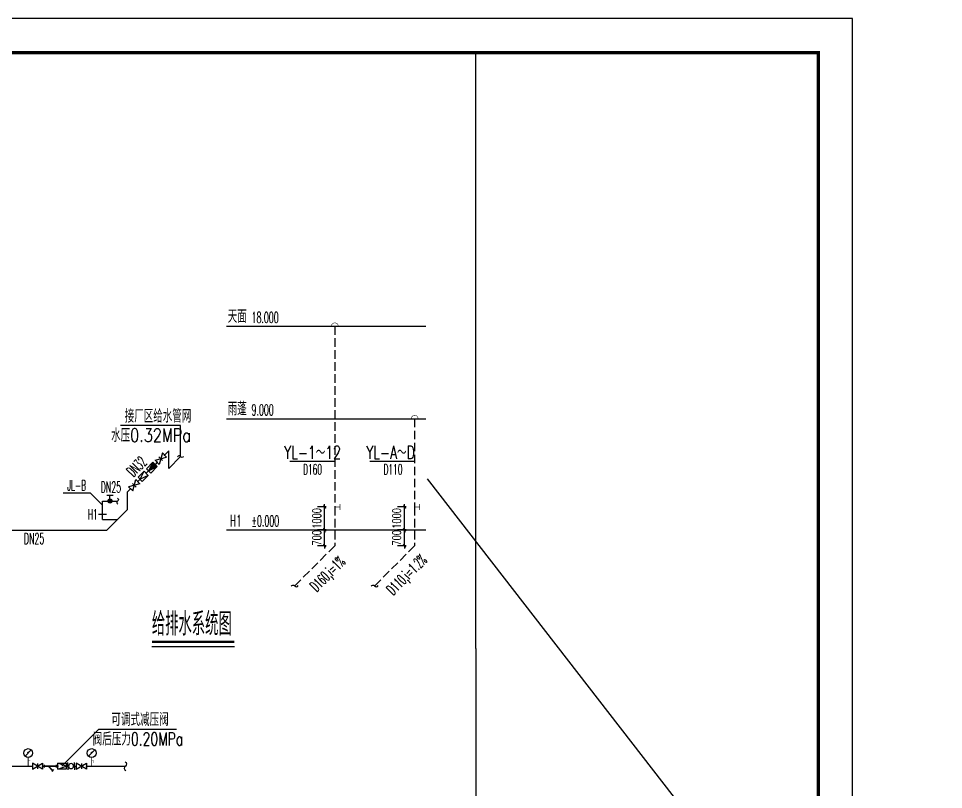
# Model space of a CAD drawing. Extents: x -539947 to 213937, y -712430 to -438816.
# Drawn here: x -153854 to -113323, y -472587 to -438816 of the extents above; entities that cross this region are included whole.
import ezdxf

# ---------------------------------------------------------------- set-up
doc = ezdxf.new("R2010")
doc.units = 0
doc.header["$LTSCALE"] = 1000
doc.header["$MEASUREMENT"] = 0
doc.linetypes.add('DASH', pattern=[0.35, 0.25, -0.1])
for name, color, linetype in [('2', 2, 'Continuous'), ('4', 4, 'Continuous'), ('9', 9, 'Continuous'), ('DIM_SYMB', 3, 'Continuous'), ('EQUIP_污水', 7, 'Continuous'), ('PIPE-给水', 1, 'Continuous'), ('PIPE-雨水', 222, 'DASH'), ('PUB_TITLE', 4, 'Continuous'), ('STAIR', 2, 'Continuous'), ('TWT_DIM', 3, 'Continuous'), ('TWT_LEAD', 3, 'Continuous'), ('TWT_SYMB', 3, 'Continuous'), ('TWT_TEXT', 7, 'Continuous'), ('VALVE_消防', 7, 'Continuous'), ('VALVE_给水', 7, 'Continuous'), ('框', 130, 'Continuous')]:
    doc.layers.add(name, color=color, linetype=linetype)
doc.styles.add('_TCH_DIM', font='SIMPLEX.shx', dxfattribs={"width": 0.8, "bigfont": 'GBCBIG.shx'})
doc.styles.add('_TCH_DIM_T3', font='SIMPLEX', dxfattribs={"width": 0.705882, "bigfont": 'GBCBIG'})
doc.styles.add('天正', font='simplex.shx', dxfattribs={"width": 0.7, "bigfont": 'hztxt.shx'})
doc.dimstyles.new('_TWT_ARCH&&125', dxfattribs={"dimtxt": 371.875, "dimasz": 125, "dimexe": 312.5, "dimexo": 375, "dimgap": 157.8125, "dimtad": 1, "dimdec": 0, "dimzin": 0, "dimdsep": 46, "dimtxsty": '_TCH_DIM_T3', "dimblk": 'ARCHTICK', "dimcen": 0.09, "dimclrt": 7, "dimazin": 2, "dimtfac": 1, "dimtdec": 0, "dimtix": 1, "dimtmove": 2, "dimatfit": 3, "dimfxl": 1, "dimtolj": 1, "dimtzin": 0, "dimarcsym": 0})

# ---------------------------------------------------------------- blocks, each defined once
blk = doc.blocks.new('$TWTSYS$00000247')
at = {"elevation": 0}
blk.add_lwpolyline([(7, -101, -0.575183), (0, 0, 0.604745), (-11, 101, 16.924828)], format="xyb", dxfattribs=at)
blk = doc.blocks.new('$VALVE$00000301')
for points in [[(-125, 72), (125, 0), (-125, -72)], [(-125, 72), (-125, -72), (125, -72), (125, 72), (-125, 72)]]:
    blk.add_lwpolyline(points)
for p in [(-125, 0), (125, 0)]:
    blk.add_point(p)
blk = doc.blocks.new('$VALVE$00000447')
for p, q in [((-82, 0), (-82, 90)), ((-82, 0), (-82, -90)), ((82, 0), (82, 90)), ((82, 0), (82, -90))]:
    blk.add_line(p, q)
blk.add_circle((0, 0), 60.1)
for p in [(-82, 0), (82, 0)]:
    blk.add_point(p)
blk = doc.blocks.new('$VALVE$00000296')
for points in [[(-125, 72), (-125, -72), (125, 72), (125, -72), (-125, 72)], [(0, 60), (0, -64)]]:
    blk.add_lwpolyline(points)
for p in [(-125, 0), (125, 0)]:
    blk.add_point(p)
blk = doc.blocks.new('$VALVE$00000597')
blk.add_line((-93, 357), (93, 543))
blk.add_lwpolyline([(93, 543, 0, 50, 0), (-31, 456, 50, 50, 0)], format="xyseb")
for points, const_width in [([(0, 300), (0, 0)], 30), ([(0, 182), (75, 182), (75, 107)], 7.5)]:
    blk.add_lwpolyline(points, dxfattribs=dict(const_width=const_width))
blk.add_circle((0, 450), 150)
blk = doc.blocks.new('$VALVE$00000501')
for p, q in [((-175, 32), (-175, -32)), ((175, 32), (175, -32)), ((96, -77), (50, -123))]:
    blk.add_line(p, q)
at = {"const_width": 35}
for points in [[(-175, 0), (175, 0)], [(-52, 0), (73, -100)]]:
    blk.add_lwpolyline(points, dxfattribs=at)
for p in [(-175, -2), (175, -2)]:
    blk.add_point(p)
blk = doc.blocks.new('A$C63CC195E')
at = {"layer": 'PIPE-给水', "linetype": 'Continuous', "ltscale": 0.5}
for p, q in [((16, 80), (438, 80)), ((588, 80), (609, 80)), ((784, 80), (808, 80)), ((932, 80), (954, 80)), ((1053, 80), (1079, 80)), ((1229, 80), (1797, 80))]:
    blk.add_line(p, q, dxfattribs=at)
at = {"layer": 'TWT_LEAD'}
for p, q in [((870, 80), (1408, 618)), ((1408, 618), (2543, 618))]:
    blk.add_line(p, q, dxfattribs=at)
at = {"layer": 'STAIR', "xscale": 0.6388199999928476, "yscale": 0.6388199999928476, "zscale": 0.6388199999928476, "rotation": 180}
for p in [(16, 80, 0), (1797, 80, 0)]:
    blk.add_blockref('$TWTSYS$00000247', p, dxfattribs=at)
at = {"layer": 'VALVE_消防', "xscale": 0.6, "yscale": -0.6, "zscale": 0.6}
blk.add_blockref('$VALVE$00000447', (1003, 80), dxfattribs=at)
at = {"layer": 'VALVE_给水'}
for name, p, xscale, yscale, zscale in [('$VALVE$00000597', (377, 80), 0.425, 0.425, 0.425), ('$VALVE$00000597', (1304, 80), 0.425, 0.425, 0.425), ('$VALVE$00000296', (513, 80), -0.6, 0.6, 0.6), ('$VALVE$00000296', (1154, 80), -0.6, 0.6, 0.6)]:
    blk.add_blockref(name, p, dxfattribs=dict(at, xscale=xscale, yscale=yscale, zscale=zscale))
at = {"layer": 'VALVE_给水', "xscale": -0.5, "zscale": 0.5, "rotation": 180}
for name, p, yscale in [('$VALVE$00000501', (697, 80), -0.65), ('$VALVE$00000301', (870, 80), 0.6)]:
    blk.add_blockref(name, p, dxfattribs=dict(at, yscale=yscale))
at = {"layer": 'TWT_LEAD', "color": 7, "style": '天正', "width": 0.7}
for s, p in [('可调式减压阀', (1591, 666)), ('阀后压力0.20MPa', (1318, 381))]:
    blk.add_text(s, height=190, dxfattribs=at).set_placement(p)
blk = doc.blocks.new('标框')
at = {"layer": '框'}
for p, q in [((-105112, 111592), (-105112, 71592)), ((-95112, 111592), (-95112, 71592))]:
    blk.add_line(p, q, dxfattribs=at)
blk = doc.blocks.new('框')
at = {"layer": '框'}
for p, q in [((-296744, 176314), (-296744, 136314)), ((-286744, 176314), (-286744, 136314))]:
    blk.add_line(p, q, dxfattribs=at)
at = {"layer": '4'}
blk.add_blockref('标框', (-191632, 64721), dxfattribs=at)
blk = doc.blocks.new('_ArchTick')
at = {"color": 0, "linetype": 'ByBlock', "const_width": 0.4}
blk.add_lwpolyline([(-0.5, -0.5), (0.5, 0.5)], dxfattribs=at)
blk = doc.blocks.new('*D133')
at = {"layer": 'Defpoints', "color": 0, "transparency": 16777216}
for p in [(-136939, -460213), (-136495, -460213), (-136495, -461213)]:
    blk.add_point(p, dxfattribs=at)
at = {"layer": 'TWT_DIM', "color": 0, "lineweight": -2, "transparency": 16777216}
for p, q in [((-136870, -460213), (-137252, -460213)), ((-136939, -460213), (-136939, -460088)), ((-136939, -461213), (-136939, -460213)), ((-136870, -461213), (-137252, -461213)), ((-136939, -461213), (-136939, -461338))]:
    blk.add_line(p, q, dxfattribs=at)
at = {"layer": 'TWT_DIM', "color": 0, "lineweight": -2, "transparency": 16777216, "xscale": 125, "yscale": 125, "zscale": 125}
for p, rotation in [((-136939, -460213), 270), ((-136939, -461213), 90)]:
    blk.add_blockref('_ArchTick', p, dxfattribs=dict(at, rotation=rotation))
at = {"layer": 'TWT_DIM', "color": 7, "transparency": 16777216, "insert": (-137283, -460713), "char_height": 371.9, "attachment_point": 5, "rotation": 90, "style": '_TCH_DIM_T3'}
blk.add_mtext('\\A1;1000', dxfattribs=at)
blk = doc.blocks.new('*D134')
at = {"layer": 'Defpoints', "color": 0, "transparency": 16777216}
for p in [(-136939, -461213), (-136495, -461213), (-136495, -461913)]:
    blk.add_point(p, dxfattribs=at)
at = {"layer": 'TWT_DIM', "color": 0, "lineweight": -2, "transparency": 16777216}
for p, q in [((-136870, -461213), (-137252, -461213)), ((-136939, -461213), (-136939, -461088)), ((-136939, -461913), (-136939, -461213)), ((-136870, -461913), (-137252, -461913)), ((-136939, -461913), (-136939, -462038))]:
    blk.add_line(p, q, dxfattribs=at)
at = {"layer": 'TWT_DIM', "color": 0, "lineweight": -2, "transparency": 16777216, "xscale": 125, "yscale": 125, "zscale": 125}
for p, rotation in [((-136939, -461213), 270), ((-136939, -461913), 90)]:
    blk.add_blockref('_ArchTick', p, dxfattribs=dict(at, rotation=rotation))
at = {"layer": 'TWT_DIM', "color": 7, "transparency": 16777216, "insert": (-137283, -461563), "char_height": 371.9, "attachment_point": 5, "rotation": 90, "style": '_TCH_DIM_T3'}
blk.add_mtext('\\A1;700', dxfattribs=at)
blk = doc.blocks.new('*D135')
at = {"layer": 'Defpoints', "color": 0, "transparency": 16777216}
for p in [(-140439, -460213), (-139995, -460213), (-139995, -461213)]:
    blk.add_point(p, dxfattribs=at)
at = {"layer": 'TWT_DIM', "color": 0, "lineweight": -2, "transparency": 16777216}
for p, q in [((-140370, -460213), (-140752, -460213)), ((-140439, -460213), (-140439, -460088)), ((-140439, -461213), (-140439, -460213)), ((-140370, -461213), (-140752, -461213)), ((-140439, -461213), (-140439, -461338))]:
    blk.add_line(p, q, dxfattribs=at)
at = {"layer": 'TWT_DIM', "color": 0, "lineweight": -2, "transparency": 16777216, "xscale": 125, "yscale": 125, "zscale": 125}
for p, rotation in [((-140439, -460213), 270), ((-140439, -461213), 90)]:
    blk.add_blockref('_ArchTick', p, dxfattribs=dict(at, rotation=rotation))
at = {"layer": 'TWT_DIM', "color": 7, "transparency": 16777216, "insert": (-140783, -460713), "char_height": 371.9, "attachment_point": 5, "rotation": 90, "style": '_TCH_DIM_T3'}
blk.add_mtext('\\A1;1000', dxfattribs=at)
blk = doc.blocks.new('*D136')
at = {"layer": 'Defpoints', "color": 0, "transparency": 16777216}
for p in [(-140439, -461213), (-139995, -461213), (-139995, -461913)]:
    blk.add_point(p, dxfattribs=at)
at = {"layer": 'TWT_DIM', "color": 0, "lineweight": -2, "transparency": 16777216}
for p, q in [((-140370, -461213), (-140752, -461213)), ((-140439, -461213), (-140439, -461088)), ((-140439, -461913), (-140439, -461213)), ((-140370, -461913), (-140752, -461913)), ((-140439, -461913), (-140439, -462038))]:
    blk.add_line(p, q, dxfattribs=at)
at = {"layer": 'TWT_DIM', "color": 0, "lineweight": -2, "transparency": 16777216, "xscale": 125, "yscale": 125, "zscale": 125}
for p, rotation in [((-140439, -461213), 270), ((-140439, -461913), 90)]:
    blk.add_blockref('_ArchTick', p, dxfattribs=dict(at, rotation=rotation))
at = {"layer": 'TWT_DIM', "color": 7, "transparency": 16777216, "insert": (-140783, -461563), "char_height": 371.9, "attachment_point": 5, "rotation": 90, "style": '_TCH_DIM_T3'}
blk.add_mtext('\\A1;700', dxfattribs=at)
blk = doc.blocks.new('$ATTACHMENT$00000217')
blk.add_line((-150, 0), (150, 0))
at = {"const_width": 15}
blk.add_lwpolyline([(-99, 0, -1), (101, 0)], format="xyb", dxfattribs=at)
blk = doc.blocks.new('$ATTACHMENT$00000073')
at = {"const_width": 20}
for points in [[(0, 0), (150, 0)], [(150, 90), (150, -90)]]:
    blk.add_lwpolyline(points, dxfattribs=at)
blk = doc.blocks.new('$VALVE$00000752')
for p, q in [((-112.5, 75), (112.5, 75)), ((112.5, 75), (112.5, -75)), ((112.5, -75), (-112.5, -75))]:
    blk.add_line(p, q)
blk.add_lwpolyline([(-112.5, -75), (112.5, 0), (-112.5, 75)], close=True)
for p in [(-112.5, 0), (112.5, 0)]:
    blk.add_point(p)
blk.add_solid([(-112.5, 75), (112.5, 0), (-112.5, -75)])
blk = doc.blocks.new('$VALVE$00000497')
for p, q in [((78, 138), (-78, 138)), ((0, 50), (0, 138))]:
    blk.add_line(p, q)
at = {"const_width": 49.6}
blk.add_lwpolyline([(25, 0, 1), (-25, 0, 1)], format="xyb", close=True, dxfattribs=at)
blk.add_circle((0, 0), 50)

msp = doc.modelspace()

# ---------------------------------------------------------------- linework, layer by layer
at = {"layer": '2'}
for p, q in [((-78906.3, -532502.6), (-135930, -458980.6)), ((-150352.6, -460525.5), (-150002.6, -460525.5))]:
    msp.add_line(p, q, dxfattribs=at)
at = {"layer": '4'}
msp.add_line((-133810, -466416.2), (-133810, -440316.2), dxfattribs=at)
at = {"layer": '9'}
for p, q in [((-144745, -452297.1), (-136000.3, -452297.1)), ((-144745, -456348.1), (-136000.3, -456348.1)), ((-144745, -461213.5), (-136000.3, -461213.5))]:
    msp.add_line(p, q, dxfattribs=at)
at = {"layer": 'DIM_SYMB', "const_width": 105}
msp.add_lwpolyline([(-148010.3, -466118.6), (-144395.7, -466118.6)], dxfattribs=at)
at = {"layer": 'DIM_SYMB'}
msp.add_lwpolyline([(-148010.3, -466328.6), (-144395.7, -466328.6)], dxfattribs=at)
at = {"layer": 'PIPE-给水', "linetype": 'Continuous', "ltscale": 1.5}
for p, q in [((-147271.4, -457749.2), (-147459.7, -457937.4)), ((-147271.4, -458524.6), (-147271.4, -457749.2)), ((-147777.9, -458255.6), (-147867.7, -458345.4)), ((-147271.4, -458524.6), (-146751.4, -458004.5)), ((-148154.1, -458631.8), (-148257.7, -458735.5)), ((-148522.5, -459000.3), (-148624.5, -459102.2)), ((-148942.6, -459420.4), (-149074.4, -459552.1)), ((-149074.4, -460327.6), (-149074.4, -459552.1)), ((-150177.6, -460765.3), (-150177.6, -459953.6)), ((-150177.6, -459953.6), (-149512.1, -459953.6)), ((-149074.4, -460327.6), (-149512.1, -460765.3)), ((-150177.6, -460765.3), (-149512.1, -460765.3)), ((-149976.9, -461230.1), (-149512.1, -460765.3)), ((-156111.4, -461230.1), (-149976.9, -461230.1))]:
    msp.add_line(p, q, dxfattribs=at)
at = {"layer": 'PIPE-雨水', "linetype": 'DASH', "ltscale": 1.5}
for p, q in [((-139995.3, -452297.1), (-139995.3, -460213.5)), ((-136495.3, -456348.1), (-136495.3, -460213.5)), ((-139995.3, -460213.5), (-139995.3, -461913.5)), ((-136495.3, -460213.5), (-136495.3, -461913.5)), ((-139995.3, -461913.5), (-141752.8, -463671)), ((-136495.3, -461913.5), (-138252.8, -463671))]:
    msp.add_line(p, q, dxfattribs=at)
at = {"layer": 'PUB_TITLE'}
msp.add_lwpolyline([(-274960, -527916.2), (-117310, -527916.2), (-117310, -438816.2), (-274960, -438816.2)], close=True, dxfattribs=at)
at = {"layer": 'PUB_TITLE', "const_width": 150}
msp.add_lwpolyline([(-271210, -526416.2), (-118810, -526416.2), (-118810, -440316.2), (-271210, -440316.2)], close=True, dxfattribs=at)
at = {"layer": 'TWT_LEAD'}
for p, q in [((-146751.5, -456639.8), (-149377.9, -456639.8)), ((-146751.5, -458004.7), (-146751.5, -456639.8)), ((-139995.3, -458221.2), (-141965.2, -458221.2)), ((-136495.3, -458221.2), (-138465.2, -458221.2)), ((-150703.2, -459609.3), (-151899.2, -459609.3)), ((-150177.6, -460134.9), (-150703.2, -459609.3))]:
    msp.add_line(p, q, dxfattribs=at)
at = {"layer": 'TWT_SYMB'}
for points in [[(-139838.9, -462085.2, 0, 0, 0), (-140969.6, -463215.9, 140, 0, 0), (-141340.8, -463587.1, 0, 0, 0)], [(-136338.9, -462085.2, 0, 0, 0), (-137546.7, -463293.1, 140, 0, 0), (-137918, -463664.3, 0, 0, 0)]]:
    msp.add_lwpolyline(points, format="xyseb", dxfattribs=at)

# ---------------------------------------------------------------- block references
at = {"layer": '2'}
for p, xscale, yscale, zscale, rotation in [((-146751.5, -458004.7), 1.3, 1.3, 1.3, 90), ((-149511.8, -459953.6, 0), 1.3, 1.3, 1.3, 180), ((-141752.8, -463670.6), 1.5, 1.5, 1.5, 270), ((-138252.8, -463670.6), 1.5, 1.5, 1.5, 270)]:
    msp.add_blockref('$TWTSYS$00000247', p, dxfattribs=dict(at, xscale=xscale, yscale=yscale, zscale=zscale, rotation=rotation))
at = {"layer": '2', "xscale": 3, "yscale": 3, "zscale": 3}
msp.add_blockref('A$C63CC195E', (-154559.6, -471803.3), dxfattribs=at)
at = {"layer": '4', "xscale": 1.5, "yscale": 1.5, "zscale": 1.5}
msp.add_blockref('框', (311306.3, -730887), dxfattribs=at)
at = {"layer": 'EQUIP_污水', "xscale": 1.5, "yscale": 1.5, "zscale": 1.5}
for name, p in [('$ATTACHMENT$00000217', (-139995.3, -452297.1)), ('$ATTACHMENT$00000217', (-136495.3, -456348.1)), ('$ATTACHMENT$00000073', (-139995.3, -460213.5)), ('$ATTACHMENT$00000073', (-136495.3, -460213.5))]:
    msp.add_blockref(name, p, dxfattribs=at)
at = {"layer": 'VALVE_给水'}
for name, p, xscale, yscale, zscale, rotation in [('$VALVE$00000296', (-147618.8, -458096.5), -1.8, 1.8, 1.8, 225), ('$VALVE$00000752', (-148010.9, -458488.6), 1.8, 1.8, 1.8, 225), ('$VALVE$00000301', (-148390.1, -458867.9), -1.5, -1.8, 1.5, 44.99999999999999), ('$VALVE$00000296', (-148783.5, -459261.3), -1.8, -1.8, 1.8, 225)]:
    msp.add_blockref(name, p, dxfattribs=dict(at, xscale=xscale, yscale=yscale, zscale=zscale, rotation=rotation))
at = {"layer": 'VALVE_给水', "xscale": 1.8, "yscale": 1.8, "zscale": 1.8}
msp.add_blockref('$VALVE$00000497', (-149844.9, -459953.6), dxfattribs=at)

# ---------------------------------------------------------------- texts
at = {"layer": 'DIM_SYMB', "color": 7, "style": '_TCH_DIM', "width": 0.8}
msp.add_text('给排水系统图', height=1012.77, dxfattribs=at).set_placement((-148010.3, -465841.6))
at = {"layer": 'TWT_LEAD', "color": 7}
for s, height, style, width, p in [('接厂区给水管网', 578.72, '_TCH_DIM', 0.8, (-149198.3, -456519.8)), ('水压0.32MPa', 578.72, '_TCH_DIM', 0.8, (-149794, -457359.8)), ('YL-1～12', 570, '天正', 0.7, (-142215.3, -458107.2)), ('YL-A～D', 570, '天正', 0.7, (-138620.3, -458107.2)), ('D160', 456, '天正', 0.525, (-141385, -458791.2)), ('D110', 456, '天正', 0.525, (-137862.2, -458791.2)), ('JL-B', 456, '天正', 0.525, (-151717.3, -459495.3))]:
    msp.add_text(s, height=height, dxfattribs=dict(at, style=style, width=width)).set_placement(p)
at = {"layer": 'TWT_SYMB', "color": 7, "style": '天正', "width": 0.525}
for s, p in [('D160,i=1%', (-140788.3, -463952.9)), ('D110,i=1.2%', (-137437.2, -464101.8))]:
    msp.add_text(s, height=480, rotation=45, dxfattribs=at).set_placement(p)
at = {"layer": 'TWT_TEXT'}
for s, height, style, width, p in [('天面', 578.72, '_TCH_DIM', 0.8, (-144686.1, -452149.3)), ('18.000', 480, '天正', 0.525, (-143642.2, -452149.3)), ('雨蓬', 578.72, '_TCH_DIM', 0.8, (-144686.1, -456200.4)), ('9.000', 480, '天正', 0.525, (-143642.2, -456200.4)), ('DN25', 480, '天正', 0.525, (-150252.7, -459579)), ('H1', 456, '天正', 0.525, (-150814.9, -460764.9)), ('H1', 510, '_TCH_DIM', 0.564706, (-144590, -461065.7)), ('%%p0.000', 480, '天正', 0.525, (-143642.2, -461065.7)), ('DN25', 480, '天正', 0.525, (-153619.1, -461835.1))]:
    msp.add_text(s, height=height, dxfattribs=dict(at, style=style, width=width)).set_placement(p)
at = {"layer": 'TWT_TEXT', "style": '天正', "width": 0.525}
msp.add_text('DN32', height=480, rotation=45, dxfattribs=at).set_placement((-148823.4, -458929))

# ---------------------------------------------------------------- dimensions: what is measured, and where the dimension line sits
at = {"layer": 'TWT_DIM'}
for p1, p2, picture, middle in [((-139995.3, -461213.5), (-139995.3, -460213.5), '*D135', (-140783, -460713.5)), ((-136495.3, -461213.5), (-136495.3, -460213.5), '*D133', (-137283, -460713.5)), ((-139995.3, -461913.5), (-139995.3, -461213.5), '*D136', (-140783, -461563.5)), ((-136495.3, -461913.5), (-136495.3, -461213.5), '*D134', (-137283, -461563.5))]:
    dim = msp.add_aligned_dim(p1=p1, p2=p2, distance=444, dimstyle='_TWT_ARCH&&125', dxfattribs=at)
    dim.commit()
    dim.dimension.update_dxf_attribs({"geometry": picture, "text_midpoint": middle})

doc.saveas('drawing.dxf')
